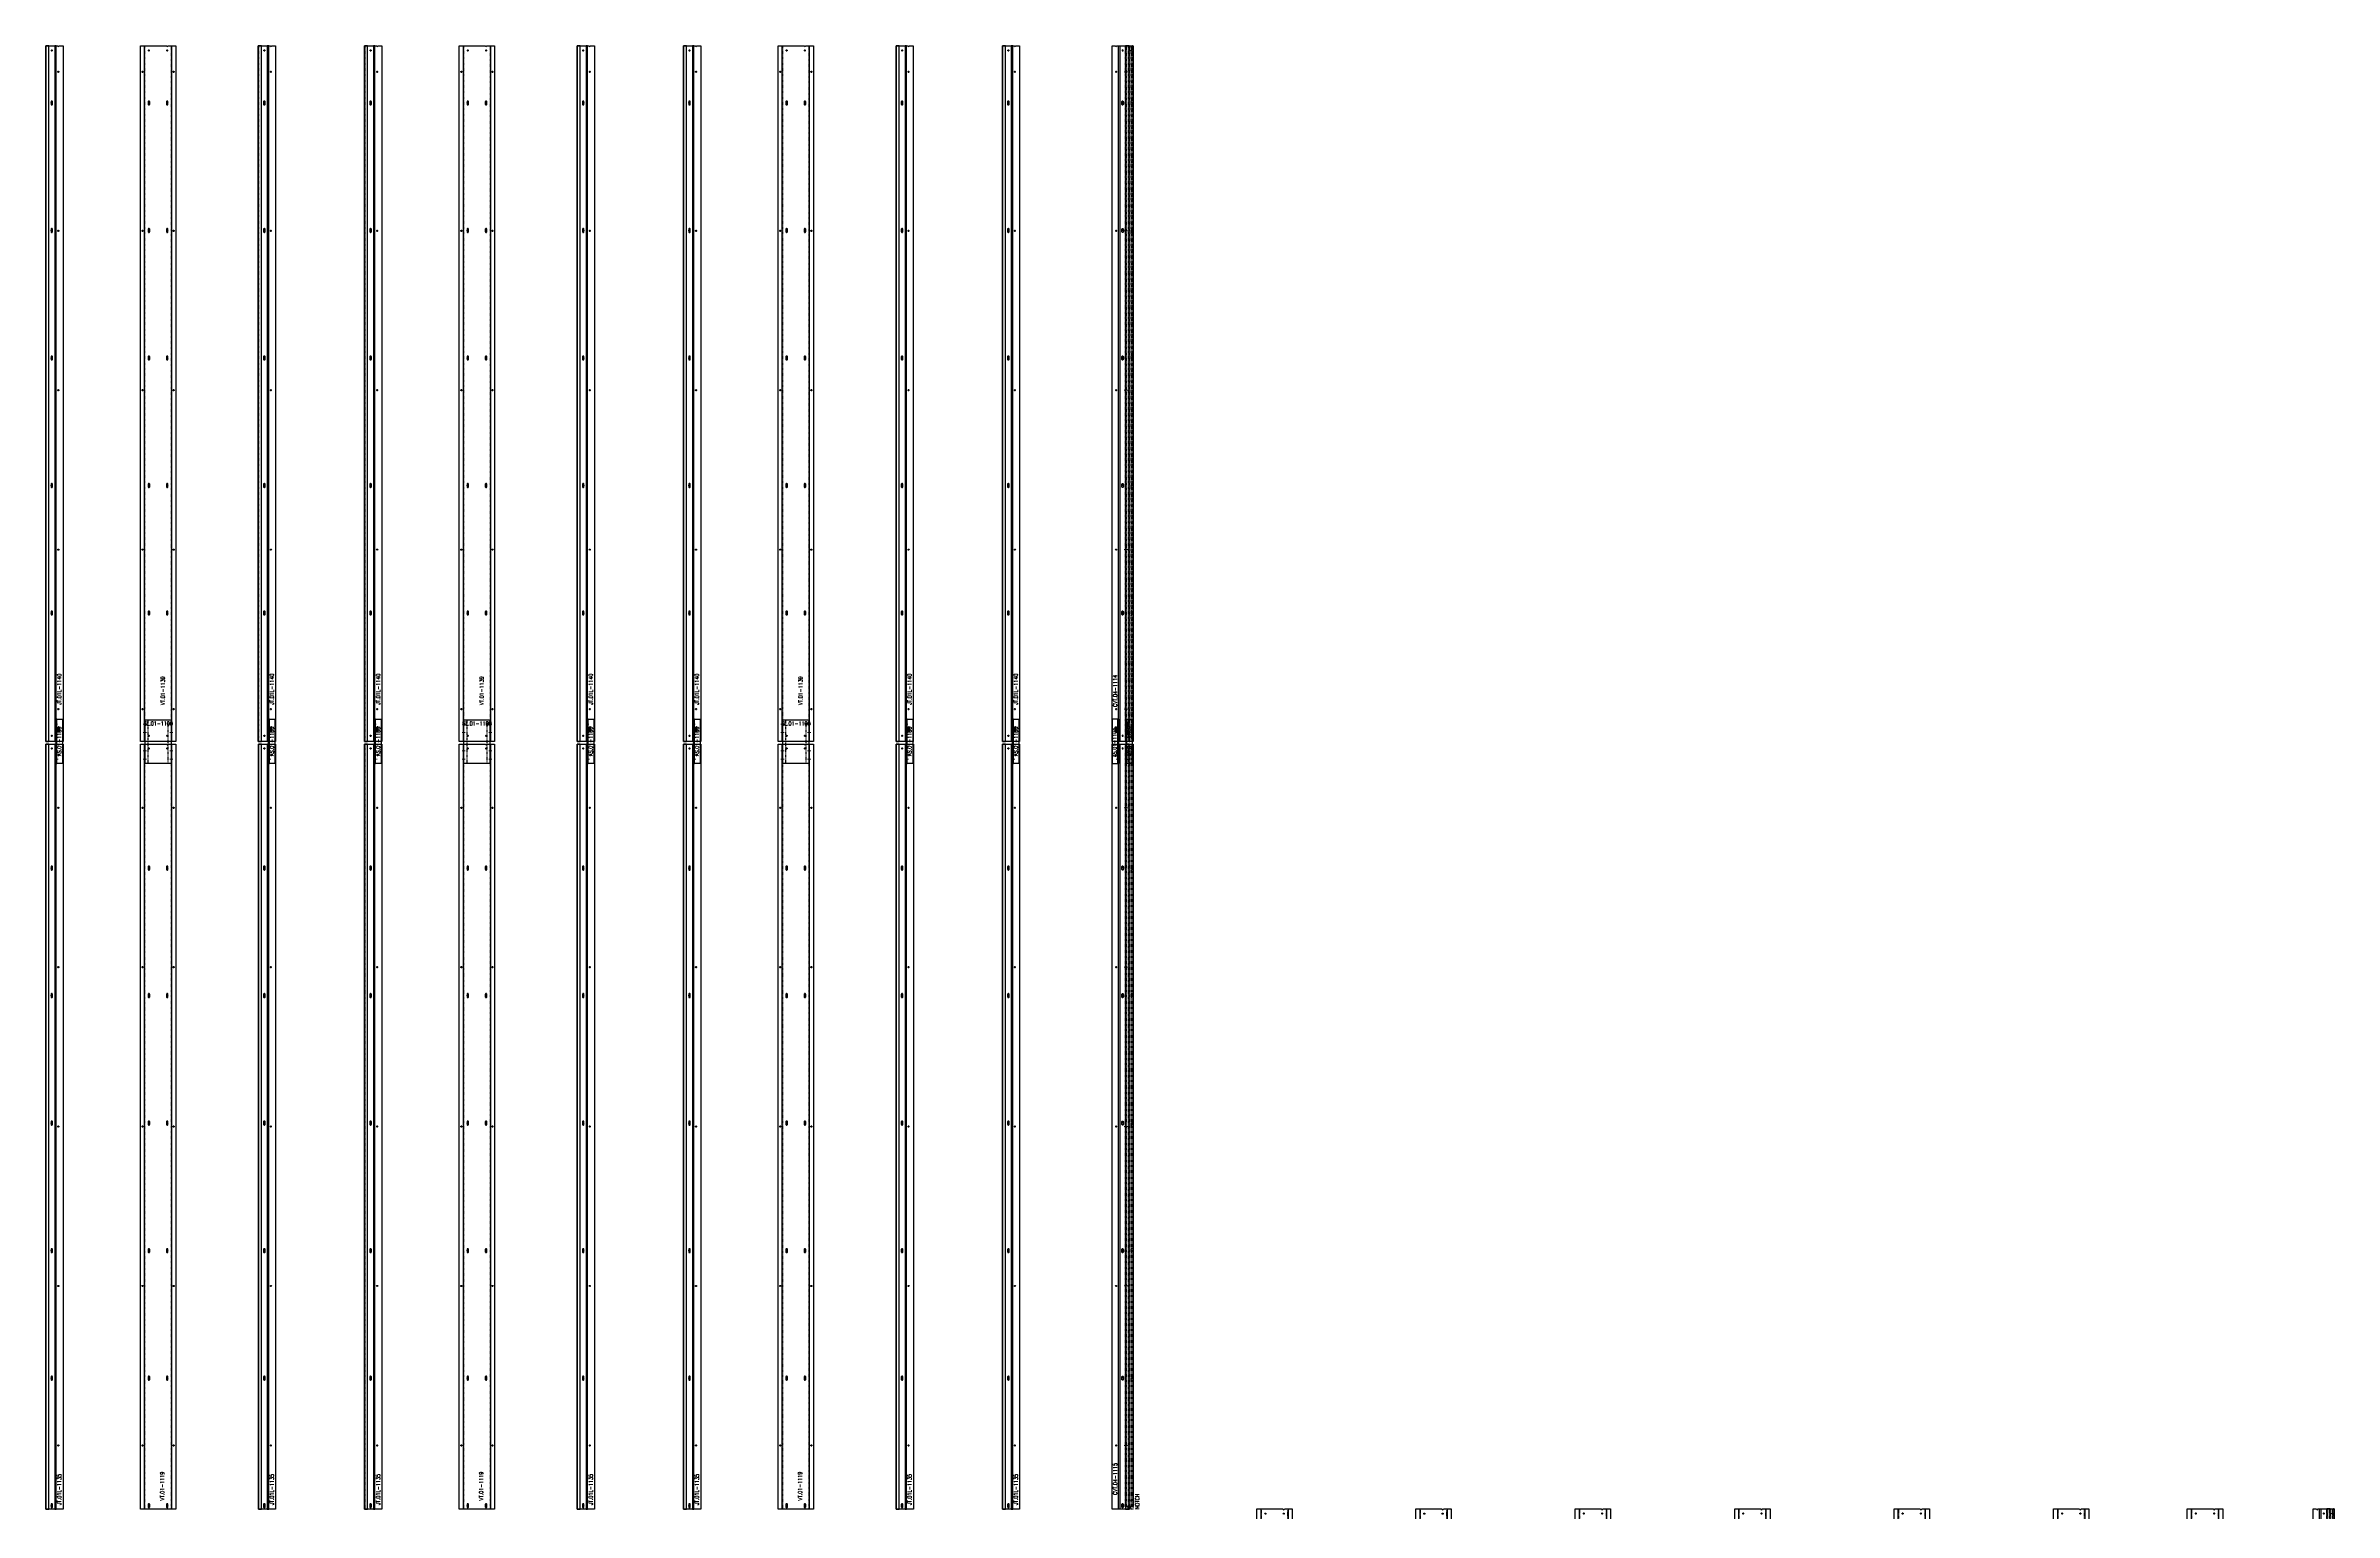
# Model space of a CAD drawing. Header units: inches. Extents: x 11737 to 18084, y -4365 to 1695.
# Drawn here: x 17173.2 to 17603.8, y 931.2 to 1207.2 of the extents above; entities that cross this region are included whole.
import ezdxf

# ---------------------------------------------------------------- set-up
doc = ezdxf.new("R2010")
doc.units = ezdxf.units.IN
doc.header["$MEASUREMENT"] = 0
for name, pattern in [('NBK_Center', [0.541667, 0.333333, -0.0625, 0.083333, -0.0625]), ('NBK_Center2', [0.270833, 0.166667, -0.03125, 0.041667, -0.03125]), ('NBK_Hidden', [0.125, 0.083333, -0.041667]), ('NBK_Hidden2', [0.0625, 0.041667, -0.020833])]:
    doc.linetypes.add(name, pattern=pattern)
doc.layers.get('Defpoints').update_dxf_attribs({"color": 250, "lineweight": 0})
for name, color, linetype, lineweight in [('!Bracket', 11, 'Continuous', 25), ('!Clip - bent', 20, 'Continuous', 25), ('!Dimension', 50, 'Continuous', 5), ('!Extrusion', 140, 'Continuous', 25), ('!Linetype_Center', 220, 'NBK_Center', 9), ('!Linetype_Center2', 222, 'NBK_Center2', 9), ('!Misc2', 252, 'NBK_Hidden2', 5)]:
    doc.layers.add(name, color=color, linetype=linetype, lineweight=lineweight)
doc.styles.add('Romans', font='romans.shx', dxfattribs={"width": 0.8})

# ---------------------------------------------------------------- blocks, each defined once
blk = doc.blocks.new('WEEP HOLE')
at = {"layer": '!Linetype_Center'}
for p, q in [((-0.22, 0.37), (0.22, 0.37)), ((0, 0.83), (0, -0.08))]:
    blk.add_line(p, q, dxfattribs=at)
at = {"color": 0}
blk.add_lwpolyline([(-0.14, 0.61), (-0.14, 0.14, 0.414214), (0, 0, 0.414214), (0.14, 0.14), (0.14, 0.61, 0.414214), (0, 0.75, 0.414214)], format="xyb", close=True, dxfattribs=at)
blk = doc.blocks.new('TAP HOLE_5mm')
at = {"layer": '!Linetype_Center2'}
for points in [[(-0.18, 0), (0.18, 0)], [(0, 0.18), (0, -0.18)]]:
    blk.add_lwpolyline(points, dxfattribs=at)
blk.add_circle((0, 0), 0.101)
blk = doc.blocks.new('JT.01L-1140')
at = {"layer": '!Extrusion'}
for points in [[(-2.68, 0), (-2.68, 130.92), (-3.25, 130.92), (-3.25, 0)], [(-1.3, 0), (-1.3, 130.92), (-1.56, 130.92), (-1.56, 0)]]:
    blk.add_lwpolyline(points, close=True, dxfattribs=at)
blk.add_lwpolyline([(-3.25, 0), (-3.25, 130.92), (-1.02, 130.92, 1), (-0.75, 130.92), (0, 130.92), (0, 0)], format="xyb", close=True, dxfattribs=at)
at = {"layer": '!Extrusion', "linetype": 'NBK_Hidden'}
for points in [[(-3.17, 0), (-3.17, 130.92), (-3.25, 130.92), (-3.25, 0)], [(-1.3, 0), (-1.3, 130.92), (-1.38, 130.92), (-1.38, 0)]]:
    blk.add_lwpolyline(points, close=True, dxfattribs=at)
at = {"layer": '!Extrusion', "rotation": 360}
for p in [(-2.12, 130.04), (-0.89, 126.03), (-0.89, 96.08), (-0.89, 66.08), (-0.89, 36.08), (-0.89, 6.08), (-2.12, 1.06)]:
    blk.add_blockref('TAP HOLE_5mm', p, dxfattribs=at)
at = {"layer": '!Extrusion'}
for p in [(-2.12, 119.78), (-2.12, 95.78), (-2.12, 71.78), (-2.12, 47.78), (-2.12, 23.78)]:
    blk.add_blockref('WEEP HOLE', p, dxfattribs=at)
at = {"layer": 'Defpoints', "color": 2, "insert": (-0.71, 9.82), "char_height": 0.75, "width": 1.65, "attachment_point": 5, "rotation": 90, "style": 'Romans'}
blk.add_mtext('JT.01L-1140', dxfattribs=at)
blk = doc.blocks.new('VT.01-1138-')
at = {"layer": '!Extrusion'}
blk.add_lwpolyline([(3.33, 0), (-3.33, 0), (-3.33, 55.93), (1.58, 55.93, 1), (1.86, 55.93), (3.33, 55.93)], format="xyb", close=True, dxfattribs=at)
blk.add_lwpolyline([(1.86, 55.93), (2.54, 55.93), (2.54, 0), (-2.54, 0), (-2.54, 55.93), (1.58, 55.93)], dxfattribs=at)
at = {"layer": '!Extrusion', "linetype": 'NBK_Hidden'}
blk.add_lwpolyline([(1.86, 55.93), (2.46, 55.93), (2.46, 0), (-2.46, 0), (-2.46, 55.93), (1.58, 55.93)], dxfattribs=at)
at = {"layer": '!Extrusion'}
for name, p in [('TAP HOLE_5mm', (-1.72, 55.05)), ('TAP HOLE_5mm', (1.72, 55.05)), ('TAP HOLE_5mm', (-2.93, 43.91)), ('TAP HOLE_5mm', (2.93, 43.91)), ('WEEP HOLE', (-1.72, 32.18)), ('WEEP HOLE', (1.72, 32.18)), ('TAP HOLE_5mm', (-2.93, 24.96)), ('TAP HOLE_5mm', (2.93, 24.96)), ('WEEP HOLE', (-1.72, 8.18)), ('WEEP HOLE', (1.72, 8.18)), ('TAP HOLE_5mm', (-2.93, 6)), ('TAP HOLE_5mm', (2.93, 6)), ('TAP HOLE_5mm', (-1.72, 1.09)), ('TAP HOLE_5mm', (1.72, 1.09))]:
    blk.add_blockref(name, p, dxfattribs=at)
at = {"layer": 'Defpoints', "color": 1, "insert": (0.84, 4.43), "char_height": 0.75, "width": 1.65, "attachment_point": 5, "rotation": 90, "style": 'Romans'}
blk.add_mtext('VT.01-1138', dxfattribs=at)
blk = doc.blocks.new('SLOTTED SECTION HOLE')
at = {"layer": '!Linetype_Center2'}
blk.add_line((-0.33, 0), (0.26, 0), dxfattribs=at)
at = {"layer": '!Misc2'}
blk.add_lwpolyline([(-0.08, 0.47), (0, 0.47), (0, -0.47), (-0.08, -0.47)], close=True, dxfattribs=at)
blk = doc.blocks.new('VT.01-1139-')
at = {"layer": '!Extrusion'}
blk.add_lwpolyline([(3.33, 0), (-3.33, 0), (-3.33, 130.92), (1.58, 130.92, 1), (1.86, 130.92), (3.33, 130.92)], format="xyb", close=True, dxfattribs=at)
blk.add_lwpolyline([(1.86, 130.92), (2.54, 130.92), (2.54, 0), (-2.54, 0), (-2.54, 130.92), (1.58, 130.92)], dxfattribs=at)
at = {"layer": '!Extrusion', "linetype": 'NBK_Hidden'}
blk.add_lwpolyline([(1.86, 130.92), (2.46, 130.92), (2.46, 0), (-2.46, 0), (-2.46, 130.92), (1.58, 130.92)], dxfattribs=at)
at = {"layer": '!Dimension', "rotation": 360}
for p in [(-2.46, 3.23), (-2.46, 1.65), (2.54, 3.23), (2.54, 1.65)]:
    blk.add_blockref('SLOTTED SECTION HOLE', p, dxfattribs=at)
at = {"layer": '!Extrusion', "rotation": 360}
for name, p in [('TAP HOLE_5mm', (-1.72, 130.04)), ('TAP HOLE_5mm', (1.72, 130.04)), ('TAP HOLE_5mm', (-2.93, 126.03)), ('TAP HOLE_5mm', (2.93, 126.03)), ('WEEP HOLE', (-1.72, 119.78)), ('WEEP HOLE', (1.72, 119.78)), ('TAP HOLE_5mm', (-2.93, 96.08)), ('WEEP HOLE', (-1.72, 95.78)), ('WEEP HOLE', (1.72, 95.78)), ('TAP HOLE_5mm', (2.93, 96.08)), ('WEEP HOLE', (-1.72, 71.78)), ('WEEP HOLE', (1.72, 71.78)), ('TAP HOLE_5mm', (-2.93, 66.08)), ('TAP HOLE_5mm', (2.93, 66.08)), ('WEEP HOLE', (-1.72, 47.78)), ('WEEP HOLE', (1.72, 47.78)), ('TAP HOLE_5mm', (-2.93, 36.08)), ('TAP HOLE_5mm', (2.93, 36.08)), ('WEEP HOLE', (-1.72, 23.78)), ('WEEP HOLE', (1.72, 23.78)), ('TAP HOLE_5mm', (-2.93, 6.08)), ('TAP HOLE_5mm', (2.93, 6.08)), ('TAP HOLE_5mm', (-1.72, 1.06)), ('TAP HOLE_5mm', (1.72, 1.06))]:
    blk.add_blockref(name, p, dxfattribs=at)
at = {"layer": 'Defpoints', "color": 1, "insert": (0.89, 9.54), "char_height": 0.75, "width": 1.65, "attachment_point": 5, "rotation": 90, "style": 'Romans'}
blk.add_mtext('VT.01-1139', dxfattribs=at)
blk = doc.blocks.new('19mm WEEP HOLE')
at = {"layer": '!Linetype_Center'}
blk.add_line((-0.37, 0.2), (-0.37, -0.12), dxfattribs=at)
at = {"linetype": 'NBK_Hidden'}
blk.add_lwpolyline([(-0.75, 0.08), (0, 0.08), (0, 0), (-0.75, 0)], close=True, dxfattribs=at)
blk = doc.blocks.new('CLEAR SECTION HOLE')
at = {"layer": '!Linetype_Center2'}
blk.add_line((-0.33, 0), (0.26, 0), dxfattribs=at)
at = {"layer": '!Misc2'}
blk.add_lwpolyline([(-0.08, 0.1), (0, 0.1), (0, -0.1), (-0.08, -0.1)], close=True, dxfattribs=at)
blk = doc.blocks.new('HOLE SECTION')
at = {"layer": '!Linetype_Center2'}
blk.add_line((-0.33, 0), (0.26, 0), dxfattribs=at)
at = {"layer": '!Misc2'}
blk.add_lwpolyline([(-0.09, 0.1), (0, 0.1), (0, -0.1), (-0.09, -0.1)], close=True, dxfattribs=at)
blk = doc.blocks.new('CVT.04-1107-')
at = {"layer": '!Extrusion'}
blk.add_lwpolyline([(0, 0), (-3.97, 0), (-3.97, 143.54), (-3.34, 143.54, 1), (-3.06, 143.54), (0, 143.54)], format="xyb", close=True, dxfattribs=at)
for points in [[(-2.78, 143.54), (-2.53, 143.54), (-2.53, 0), (-2.78, 0)], [(-1.41, 0), (-0.76, 0), (-0.76, 143.54), (-1.41, 143.54)]]:
    blk.add_lwpolyline(points, close=True, dxfattribs=at)
at = {"layer": '!Extrusion', "linetype": 'NBK_Hidden'}
for points in [[(-1.33, 0), (-1.42, 0), (-1.42, 143.54), (-1.33, 143.54)], [(-0.76, 0), (-0.86, 0), (-0.86, 143.54), (-0.76, 143.54)], [(-0.35, 143.54), (-0.28, 143.54), (-0.28, 0), (-0.35, 0)], [(-0.14, 0), (-0.04, 0), (-0.04, 143.54), (-0.14, 143.54)]]:
    blk.add_lwpolyline(points, close=True, dxfattribs=at)
at = {"layer": '!Dimension', "rotation": 360}
for name, p in [('CLEAR SECTION HOLE', (-0.28, 142.66)), ('HOLE SECTION', (-1.33, 131.52)), ('HOLE SECTION', (-1.33, 101.52)), ('HOLE SECTION', (-1.33, 71.52)), ('HOLE SECTION', (-1.33, 41.52)), ('HOLE SECTION', (-1.33, 11.52)), ('CLEAR SECTION HOLE', (-0.28, 1.06))]:
    blk.add_blockref(name, p, dxfattribs=at)
at = {"layer": '!Extrusion', "xscale": -1}
for name, p in [('TAP HOLE_5mm', (-1.97, 142.66)), ('WEEP HOLE', (-1.97, 119.78)), ('WEEP HOLE', (-1.97, 95.78)), ('WEEP HOLE', (-1.97, 71.78)), ('WEEP HOLE', (-1.97, 47.78)), ('WEEP HOLE', (-1.97, 23.78)), ('TAP HOLE_5mm', (-1.97, 1.06))]:
    blk.add_blockref(name, p, dxfattribs=at)
at = {"layer": '!Extrusion'}
for name, p, rotation in [('TAP HOLE_5mm', (-3.2, 131.52), 360), ('19mm WEEP HOLE', (-0.35, 119.78), 270), ('TAP HOLE_5mm', (-3.2, 101.52), 360), ('19mm WEEP HOLE', (-0.35, 95.78), 270), ('TAP HOLE_5mm', (-3.2, 71.52), 360), ('19mm WEEP HOLE', (-0.35, 71.78), 270), ('19mm WEEP HOLE', (-0.35, 47.78), 270), ('TAP HOLE_5mm', (-3.2, 41.52), 360), ('19mm WEEP HOLE', (-0.35, 23.78), 270), ('TAP HOLE_5mm', (-3.2, 11.52), 360)]:
    blk.add_blockref(name, p, dxfattribs=dict(at, rotation=rotation))
at = {"layer": 'Defpoints', "color": 3, "insert": (-3.38, 7.38), "char_height": 0.75, "width": 1.65, "attachment_point": 5, "rotation": 90, "style": 'Romans'}
blk.add_mtext('CVT.04-1107', dxfattribs=at)
blk = doc.blocks.new('VT.01-1120-')
at = {"layer": '!Extrusion'}
blk.add_lwpolyline([(3.33, 0), (-3.33, 0), (-3.33, 143.54), (1.58, 143.54, 1), (1.86, 143.54), (3.33, 143.54)], format="xyb", close=True, dxfattribs=at)
blk.add_lwpolyline([(1.86, 143.54), (2.54, 143.54), (2.54, 0), (-2.54, 0), (-2.54, 143.54), (1.58, 143.54)], dxfattribs=at)
at = {"layer": '!Extrusion', "linetype": 'NBK_Hidden'}
blk.add_lwpolyline([(1.86, 143.54), (2.46, 143.54), (2.46, 0), (-2.46, 0), (-2.46, 143.54), (1.58, 143.54)], dxfattribs=at)
at = {"layer": '!Dimension', "rotation": 360}
for p in [(-2.46, 3.24), (-2.46, 1.66), (2.54, 3.24), (2.54, 1.66)]:
    blk.add_blockref('SLOTTED SECTION HOLE', p, dxfattribs=at)
at = {"layer": '!Extrusion', "rotation": 360}
for name, p in [('TAP HOLE_5mm', (-1.72, 142.66)), ('TAP HOLE_5mm', (1.72, 142.66)), ('TAP HOLE_5mm', (-2.93, 131.52)), ('TAP HOLE_5mm', (2.93, 131.52)), ('WEEP HOLE', (-1.72, 119.78)), ('WEEP HOLE', (1.72, 119.78)), ('TAP HOLE_5mm', (-2.93, 101.52)), ('TAP HOLE_5mm', (2.93, 101.52)), ('WEEP HOLE', (-1.72, 95.78)), ('WEEP HOLE', (1.72, 95.78)), ('TAP HOLE_5mm', (-2.93, 71.52)), ('WEEP HOLE', (-1.72, 71.78)), ('WEEP HOLE', (1.72, 71.78)), ('TAP HOLE_5mm', (2.93, 71.52)), ('WEEP HOLE', (-1.72, 47.78)), ('WEEP HOLE', (1.72, 47.78)), ('TAP HOLE_5mm', (-2.93, 41.52)), ('TAP HOLE_5mm', (2.93, 41.52)), ('WEEP HOLE', (-1.72, 23.78)), ('WEEP HOLE', (1.72, 23.78)), ('TAP HOLE_5mm', (-2.93, 11.52)), ('TAP HOLE_5mm', (2.93, 11.52)), ('TAP HOLE_5mm', (-1.72, 1.06)), ('TAP HOLE_5mm', (1.72, 1.06))]:
    blk.add_blockref(name, p, dxfattribs=at)
at = {"layer": 'Defpoints', "color": 1, "insert": (0.77, 7.19), "char_height": 0.75, "width": 1.65, "attachment_point": 5, "rotation": 90, "style": 'Romans'}
blk.add_mtext('VT.01-1120', dxfattribs=at)
blk = doc.blocks.new('SECTION CLEAR HOLE 1')
at = {"layer": '!Linetype_Center2'}
blk.add_line((-0.33, 0, 0), (0.26, 0, 0), dxfattribs=at)
at = {"layer": '!Misc2'}
blk.add_lwpolyline([(-0.12, 0.1), (0, 0.1), (0, -0.1), (-0.12, -0.1)], close=True, dxfattribs=at)
blk = doc.blocks.new('SLOTTED SECTION1')
at = {"layer": '!Linetype_Center2'}
blk.add_lwpolyline([(-0.24, 0), (0.12, 0)], dxfattribs=at)
at = {"layer": '!Misc2'}
blk.add_lwpolyline([(-0.12, 0.47), (0, 0.47), (0, -0.47), (-0.12, -0.47)], close=True, dxfattribs=at)
blk = doc.blocks.new('SLOTTED HOLE 1')
at = {"layer": '!Linetype_Center'}
for p, q in [((0, 0.55), (0, -0.55)), ((-0.22, 0), (0.22, 0))]:
    blk.add_line(p, q, dxfattribs=at)
at = {"color": 0}
blk.add_lwpolyline([(-0.14, 0.33), (-0.14, -0.33, 0.414214), (0, -0.47, 0.414214), (0.14, -0.33), (0.14, 0.33, 0.414214), (0, 0.47, 0.414214)], format="xyb", close=True, dxfattribs=at)
blk = doc.blocks.new('SL.01-1101')
at = {"layer": '!Bracket'}
for points in [[(4.65, -1.3), (4.65, -0.12), (-3.67, -0.12), (-3.67, -1.3)], [(-3.67, -1.3), (-3.67, -1.18), (4.65, -1.18), (4.65, -1.3)]]:
    blk.add_lwpolyline(points, close=True, dxfattribs=at)
at = {"layer": '!Dimension', "xscale": -1, "rotation": 270}
for name, p in [('SECTION CLEAR HOLE 1', (-2.88, -1.18)), ('SECTION CLEAR HOLE 1', (-1.3, -1.18)), ('SLOTTED SECTION1', (2.15, -1.18)), ('SLOTTED SECTION1', (3.73, -1.18))]:
    blk.add_blockref(name, p, dxfattribs=at)
at = {"layer": '!Extrusion', "xscale": -1, "rotation": 270}
blk.add_blockref('TAP HOLE_5mm', (-2.09, -0.83), dxfattribs=at)
at = {"layer": '!Extrusion', "linetype": 'NBK_Hidden', "xscale": -1, "rotation": 270}
blk.add_blockref('SLOTTED HOLE 1', (2.75, -0.83), dxfattribs=at)
at = {"layer": 'Defpoints', "color": 30, "insert": (0.32, -0.6), "char_height": 0.75, "width": 1.65, "attachment_point": 5, "style": 'Romans'}
blk.add_mtext('AS.01-1101', dxfattribs=at)
blk = doc.blocks.new('AS.01-1100-')
at = {"layer": '!Bracket'}
for points in [[(4.65, 1.33), (4.65, 0.15), (-3.67, 0.15), (-3.67, 1.33)], [(-3.67, 1.33), (-3.67, 1.21), (4.65, 1.21), (4.65, 1.33)]]:
    blk.add_lwpolyline(points, close=True, dxfattribs=at)
at = {"layer": '!Dimension', "rotation": 270}
for name, p in [('SECTION CLEAR HOLE 1', (-2.09, 1.21)), ('SLOTTED SECTION1', (2.75, 1.21))]:
    blk.add_blockref(name, p, dxfattribs=at)
at = {"layer": '!Extrusion', "rotation": 270}
for p in [(-2.88, 0.86, 0), (-1.3, 0.86, 0)]:
    blk.add_blockref('TAP HOLE_5mm', p, dxfattribs=at)
at = {"layer": '!Extrusion', "linetype": 'NBK_Hidden', "rotation": 270}
for p in [(2.15, 0.86), (3.73, 0.86)]:
    blk.add_blockref('SLOTTED HOLE 1', p, dxfattribs=at)
at = {"layer": 'Defpoints', "color": 30, "insert": (0.49, 0.74), "char_height": 0.75, "width": 1.65, "attachment_point": 5, "style": 'Romans'}
blk.add_mtext('AS.01-1100', dxfattribs=at)
blk = doc.blocks.new('CVT.04-1115-')
at = {"layer": '!Extrusion'}
blk.add_lwpolyline([(-0.76, 0), (-3.97, 0), (-3.97, 144.02), (-3.34, 144.02, 1), (-3.06, 144.02), (0, 144.02), (0, 0.52), (-1.42, 0.52)], format="xyb", dxfattribs=at)
for points in [[(-2.78, 0), (-2.78, 144.02), (-2.53, 144.02), (-2.53, 0)], [(-0.76, 0), (-0.76, 144.02), (-1.41, 144.02), (-1.41, 0)]]:
    blk.add_lwpolyline(points, close=True, dxfattribs=at)
at = {"layer": '!Extrusion', "linetype": 'NBK_Hidden'}
for points in [[(-1.42, 0.52), (-1.42, 144.02), (-1.33, 144.02), (-1.33, 0.52)], [(-0.35, 0.52), (-0.35, 144.02), (-0.28, 144.02), (-0.28, 0.52)], [(-0.04, 0.52), (-0.04, 144.02), (-0.14, 144.02), (-0.14, 0.52)]]:
    blk.add_lwpolyline(points, dxfattribs=at)
blk.add_lwpolyline([(-0.86, 0), (-0.86, 144.02), (-0.76, 144.02), (-0.76, 0)], close=True, dxfattribs=at)
at = {"layer": '!Linetype_Center2'}
blk.add_lwpolyline([(0, 0.52), (-1.42, 0.52), (-1.42, 0), (0, 0)], close=True, dxfattribs=at)
for points in [[(0, 0), (-1.42, 0.52)], [(0, 0.52), (-1.42, 0)]]:
    blk.add_lwpolyline(points, dxfattribs=at)
at = {"layer": '!Dimension'}
for name, p in [('CLEAR SECTION HOLE', (-0.28, 143.19)), ('HOLE SECTION', (-1.33, 132.02)), ('HOLE SECTION', (-1.33, 102.02)), ('HOLE SECTION', (-1.33, 72.02)), ('HOLE SECTION', (-1.33, 42.02)), ('HOLE SECTION', (-1.33, 12.02)), ('CLEAR SECTION HOLE', (-0.28, 1.58))]:
    blk.add_blockref(name, p, dxfattribs=at)
at = {"layer": '!Extrusion', "xscale": -1}
for name, p in [('TAP HOLE_5mm', (-1.97, 143.19)), ('WEEP HOLE', (-1.97, 120.3)), ('WEEP HOLE', (-1.97, 96.3)), ('WEEP HOLE', (-1.97, 72.3)), ('WEEP HOLE', (-1.97, 48.3)), ('WEEP HOLE', (-1.97, 24.3)), ('WEEP HOLE', (-1.97, 0.29))]:
    blk.add_blockref(name, p, dxfattribs=at)
at = {"layer": '!Extrusion'}
for p in [(-3.2, 132.02), (-3.2, 102.02), (-3.2, 72.02), (-3.2, 42.02), (-3.2, 12.02)]:
    blk.add_blockref('TAP HOLE_5mm', p, dxfattribs=at)
at = {"layer": '!Extrusion', "rotation": 270}
for p in [(-0.35, 120.3), (-0.35, 96.3), (-0.35, 72.3), (-0.35, 48.3), (-0.35, 24.3)]:
    blk.add_blockref('19mm WEEP HOLE', p, dxfattribs=at)
at = {"color": 144, "rotation": 90}
for name, p in [('SL.01-1101', (-4.08, 144.02)), ('AS.01-1100-', (0, 144.02))]:
    blk.add_blockref(name, p, dxfattribs=at)
at = {"layer": 'Defpoints', "color": 3, "char_height": 0.75, "width": 1.65, "attachment_point": 5, "rotation": 90, "style": 'Romans'}
for s, insert in [('CVT.04-1115', (-3.38, 5.7)), ('NOTCH', (0.79, 1.43))]:
    blk.add_mtext(s, dxfattribs=dict(at, insert=insert))
blk = doc.blocks.new('CVT.04-1114-')
at = {"layer": '!Extrusion'}
blk.add_lwpolyline([(-3.97, 0), (-3.97, 130.92), (-3.34, 130.92, 1), (-3.06, 130.92), (0, 130.92), (0, 0)], format="xyb", close=True, dxfattribs=at)
for points in [[(-2.78, 0), (-2.78, 130.92), (-2.53, 130.92), (-2.53, 0)], [(-0.76, 0), (-0.76, 130.92), (-1.41, 130.92), (-1.41, 0)]]:
    blk.add_lwpolyline(points, dxfattribs=at)
at = {"layer": '!Extrusion', "linetype": 'NBK_Hidden'}
for points in [[(-1.42, 0), (-1.42, 130.92), (-1.33, 130.92), (-1.33, 0)], [(-0.86, 0), (-0.86, 130.92), (-0.76, 130.92), (-0.76, 0)], [(-0.35, 0), (-0.35, 130.92), (-0.28, 130.92), (-0.28, 0)], [(-0.04, 0), (-0.04, 130.92), (-0.14, 130.92), (-0.14, 0)]]:
    blk.add_lwpolyline(points, dxfattribs=at)
at = {"layer": '!Dimension', "rotation": 360}
for name, p in [('CLEAR SECTION HOLE', (-0.28, 130.04)), ('HOLE SECTION', (-1.33, 126.03)), ('HOLE SECTION', (-1.33, 96.08)), ('HOLE SECTION', (-1.33, 66.08)), ('HOLE SECTION', (-1.33, 36.08)), ('HOLE SECTION', (-1.33, 6.08)), ('CLEAR SECTION HOLE', (-0.28, 1.06))]:
    blk.add_blockref(name, p, dxfattribs=at)
at = {"layer": '!Extrusion', "xscale": -1}
for name, p in [('TAP HOLE_5mm', (-1.97, 130.04)), ('WEEP HOLE', (-1.97, 119.78)), ('WEEP HOLE', (-1.97, 95.78)), ('WEEP HOLE', (-1.97, 71.78)), ('WEEP HOLE', (-1.97, 47.78)), ('WEEP HOLE', (-1.97, 23.78)), ('TAP HOLE_5mm', (-1.97, 1.06))]:
    blk.add_blockref(name, p, dxfattribs=at)
at = {"layer": '!Extrusion'}
for name, p, rotation in [('TAP HOLE_5mm', (-3.2, 126.03), 360), ('19mm WEEP HOLE', (-0.35, 119.78), 270), ('TAP HOLE_5mm', (-3.2, 96.08), 360), ('19mm WEEP HOLE', (-0.35, 95.78), 270), ('19mm WEEP HOLE', (-0.35, 71.78), 270), ('TAP HOLE_5mm', (-3.2, 66.08), 360), ('19mm WEEP HOLE', (-0.35, 47.78), 270), ('TAP HOLE_5mm', (-3.2, 36.08), 360), ('19mm WEEP HOLE', (-0.35, 23.78), 270), ('TAP HOLE_5mm', (-3.2, 6.08), 360)]:
    blk.add_blockref(name, p, dxfattribs=dict(at, rotation=rotation))
at = {"layer": 'Defpoints', "color": 3, "insert": (-3.38, 9.49), "char_height": 0.75, "width": 1.65, "attachment_point": 5, "rotation": 90, "style": 'Romans'}
blk.add_mtext('CVT.04-1114', dxfattribs=at)
blk = doc.blocks.new('AS.01-1100')
at = {"layer": '!Bracket'}
for points in [[(-1.3, 4.65), (-0.12, 4.65), (-0.12, -3.67), (-1.3, -3.67)], [(-1.3, -3.67), (-1.18, -3.67), (-1.18, 4.65), (-1.3, 4.65)]]:
    blk.add_lwpolyline(points, close=True, dxfattribs=at)
at = {"layer": '!Dimension'}
for name, p in [('SLOTTED SECTION1', (-1.18, 3.73)), ('SLOTTED SECTION1', (-1.18, 2.15)), ('SECTION CLEAR HOLE 1', (-1.18, -1.3)), ('SECTION CLEAR HOLE 1', (-1.18, -2.88))]:
    blk.add_blockref(name, p, dxfattribs=at)
at = {"layer": '!Extrusion', "linetype": 'NBK_Hidden'}
blk.add_blockref('SLOTTED HOLE 1', (-0.83, 2.75), dxfattribs=at)
at = {"layer": '!Extrusion', "rotation": 360}
blk.add_blockref('TAP HOLE_5mm', (-0.83, -2.09), dxfattribs=at)
at = {"layer": 'Defpoints', "color": 30, "insert": (-0.71, 0.49), "char_height": 0.75, "width": 1.65, "attachment_point": 5, "rotation": 90, "style": 'Romans'}
blk.add_mtext('AS.01-1100', dxfattribs=at)
blk = doc.blocks.new('JT.01L-1135')
at = {"layer": '!Extrusion'}
blk.add_lwpolyline([(3.25, 0), (0, 0), (0, 144.02), (2.22, 144.02, 1), (2.5, 144.02), (3.25, 144.02)], format="xyb", close=True, dxfattribs=at)
at = {"layer": '!Extrusion', "linetype": 'NBK_Hidden'}
for points in [[(0, 144.02), (0, 0), (0.08, 0), (0.08, 144.02)], [(1.87, 144.02), (1.87, 0), (1.95, 0), (1.95, 144.02)]]:
    blk.add_lwpolyline(points, close=True, dxfattribs=at)
at = {"layer": '!Extrusion'}
for points in [[(0, 144.02), (0, 0), (0.57, 0), (0.57, 144.02)], [(1.69, 144.02), (1.69, 0), (1.95, 0), (1.95, 144.02)]]:
    blk.add_lwpolyline(points, close=True, dxfattribs=at)
at = {"layer": '!Dimension'}
blk.add_blockref('AS.01-1100', (3.25, 144.02), dxfattribs=at)
at = {"layer": '!Extrusion', "rotation": 360}
for p in [(1.13, 143.19), (2.36, 132.02), (2.36, 102.02), (2.36, 72.02), (2.36, 42.02), (2.36, 12.02)]:
    blk.add_blockref('TAP HOLE_5mm', p, dxfattribs=at)
at = {"layer": '!Extrusion'}
for p in [(1.13, 120.3), (1.13, 96.3), (1.13, 72.3), (1.13, 48.3), (1.13, 24.3), (1.13, 0.29)]:
    blk.add_blockref('WEEP HOLE', p, dxfattribs=at)
at = {"layer": 'Defpoints', "color": 2, "insert": (2.54, 3.72), "char_height": 0.75, "width": 1.65, "attachment_point": 5, "rotation": 90, "style": 'Romans'}
blk.add_mtext('JT.01L-1135', dxfattribs=at)
blk = doc.blocks.new('VT.01-1119-')
at = {"layer": '!Extrusion'}
blk.add_lwpolyline([(-2.45, 148.55), (2.45, 148.55), (2.45, 140.35), (-2.45, 140.35)], close=True, dxfattribs=at)
at = {"layer": '!Extrusion', "linetype": 'NBK_Hidden2'}
blk.add_lwpolyline([(-1.86, 148.55), (1.86, 148.55), (1.86, 140.35), (-1.86, 140.35)], close=True, dxfattribs=at)
at = {"layer": '!Extrusion'}
blk.add_lwpolyline([(3.33, 0), (-3.33, 0), (-3.33, 144.02), (1.58, 144.02, 1), (1.86, 144.02), (3.33, 144.02)], format="xyb", close=True, dxfattribs=at)
blk.add_lwpolyline([(1.86, 144.02), (2.54, 144.02), (2.54, 0), (-2.54, 0), (-2.54, 144.02), (1.58, 144.02)], dxfattribs=at)
at = {"layer": '!Extrusion', "linetype": 'NBK_Hidden'}
blk.add_lwpolyline([(1.86, 144.02), (2.46, 144.02), (2.46, 0), (-2.46, 0), (-2.46, 144.02), (1.58, 144.02)], dxfattribs=at)
at = {"layer": '!Dimension', "rotation": 360}
for p in [(-2.46, 142.73), (2.54, 142.73), (-2.46, 141.15), (2.54, 141.15)]:
    blk.add_blockref('CLEAR SECTION HOLE', p, dxfattribs=at)
at = {"layer": '!Extrusion', "rotation": 360}
for name, p in [('TAP HOLE_5mm', (-1.72, 143.19)), ('TAP HOLE_5mm', (1.72, 143.19)), ('TAP HOLE_5mm', (-2.93, 132.02)), ('TAP HOLE_5mm', (2.93, 132.02)), ('WEEP HOLE', (-1.72, 120.3)), ('WEEP HOLE', (1.72, 120.3)), ('TAP HOLE_5mm', (-2.93, 102.02)), ('TAP HOLE_5mm', (2.93, 102.02)), ('WEEP HOLE', (-1.72, 96.3)), ('WEEP HOLE', (1.72, 96.3)), ('TAP HOLE_5mm', (-2.93, 72.02)), ('WEEP HOLE', (-1.72, 72.3)), ('WEEP HOLE', (1.72, 72.3)), ('TAP HOLE_5mm', (2.93, 72.02)), ('WEEP HOLE', (-1.72, 48.3)), ('WEEP HOLE', (1.72, 48.3)), ('TAP HOLE_5mm', (-2.93, 42.02)), ('TAP HOLE_5mm', (2.93, 42.02)), ('WEEP HOLE', (-1.72, 24.3)), ('WEEP HOLE', (1.72, 24.3)), ('TAP HOLE_5mm', (-2.93, 12.02)), ('TAP HOLE_5mm', (2.93, 12.02)), ('WEEP HOLE', (-1.72, 0.29)), ('WEEP HOLE', (1.72, 0.29))]:
    blk.add_blockref(name, p, dxfattribs=at)
at = {"layer": 'Defpoints', "color": 30, "insert": (0.03, 147.88), "char_height": 0.75, "width": 1.65, "attachment_point": 5, "style": 'Romans'}
blk.add_mtext('SL.01-1100', dxfattribs=at)
at = {"layer": 'Defpoints', "color": 1, "insert": (0.8, 4.36), "char_height": 0.75, "width": 1.65, "attachment_point": 5, "rotation": 90, "style": 'Romans'}
blk.add_mtext('VT.01-1119', dxfattribs=at)

msp = doc.modelspace()

# ---------------------------------------------------------------- block references
at = {"layer": '!Clip - bent', "color": 2}
for name, p in [('JT.01L-1140', (17176.42623, 1076.29233)), ('JT.01L-1140', (17216.42623, 1076.29233)), ('JT.01L-1140', (17236.42623, 1076.29233)), ('JT.01L-1140', (17276.42623, 1076.29233)), ('JT.01L-1140', (17296.42623, 1076.29233)), ('JT.01L-1140', (17336.42623, 1076.29233)), ('JT.01L-1140', (17356.42623, 1076.29233)), ('JT.01L-1135', (17173.1782, 931.77215)), ('JT.01L-1135', (17213.1782, 931.77215)), ('JT.01L-1135', (17233.1782, 931.77215)), ('JT.01L-1135', (17273.1782, 931.77215)), ('JT.01L-1135', (17293.1782, 931.77215)), ('JT.01L-1135', (17333.1782, 931.77215)), ('JT.01L-1135', (17353.1782, 931.77215)), ('VT.01-1138-', (17404.40459, 875.89749)), ('VT.01-1138-', (17434.31, 875.89749))]:
    msp.add_blockref(name, p, dxfattribs=at)
at = {"layer": '!Clip - bent', "color": 2, "rotation": 360}
for p in [(17194.31009, 1076.29233), (17254.31009, 1076.29233), (17314.31009, 1076.29233)]:
    msp.add_blockref('VT.01-1139-', p, dxfattribs=at)
at = {"layer": '!Clip - bent', "color": 3}
for name, p in [('VT.01-1120-', (17464.31009, 788.29233)), ('VT.01-1120-', (17494.31009, 788.29233)), ('VT.01-1120-', (17524.31009, 788.29233)), ('VT.01-1120-', (17554.31009, 788.29233)), ('VT.01-1120-', (17579.48252, 788.29233)), ('CVT.04-1107-', (17603.79882, 788.29233))]:
    msp.add_blockref(name, p, dxfattribs=at)
at = {"layer": '!Dimension'}
for p in [(17194.31009, 931.77215), (17254.31009, 931.77215), (17314.31009, 931.77215)]:
    msp.add_blockref('VT.01-1119-', p, dxfattribs=at)
at = {"color": 3}
for name, p in [('CVT.04-1114-', (17377.78395, 1076.29233)), ('CVT.04-1115-', (17377.78395, 931.77215))]:
    msp.add_blockref(name, p, dxfattribs=at)

doc.saveas('drawing.dxf')
